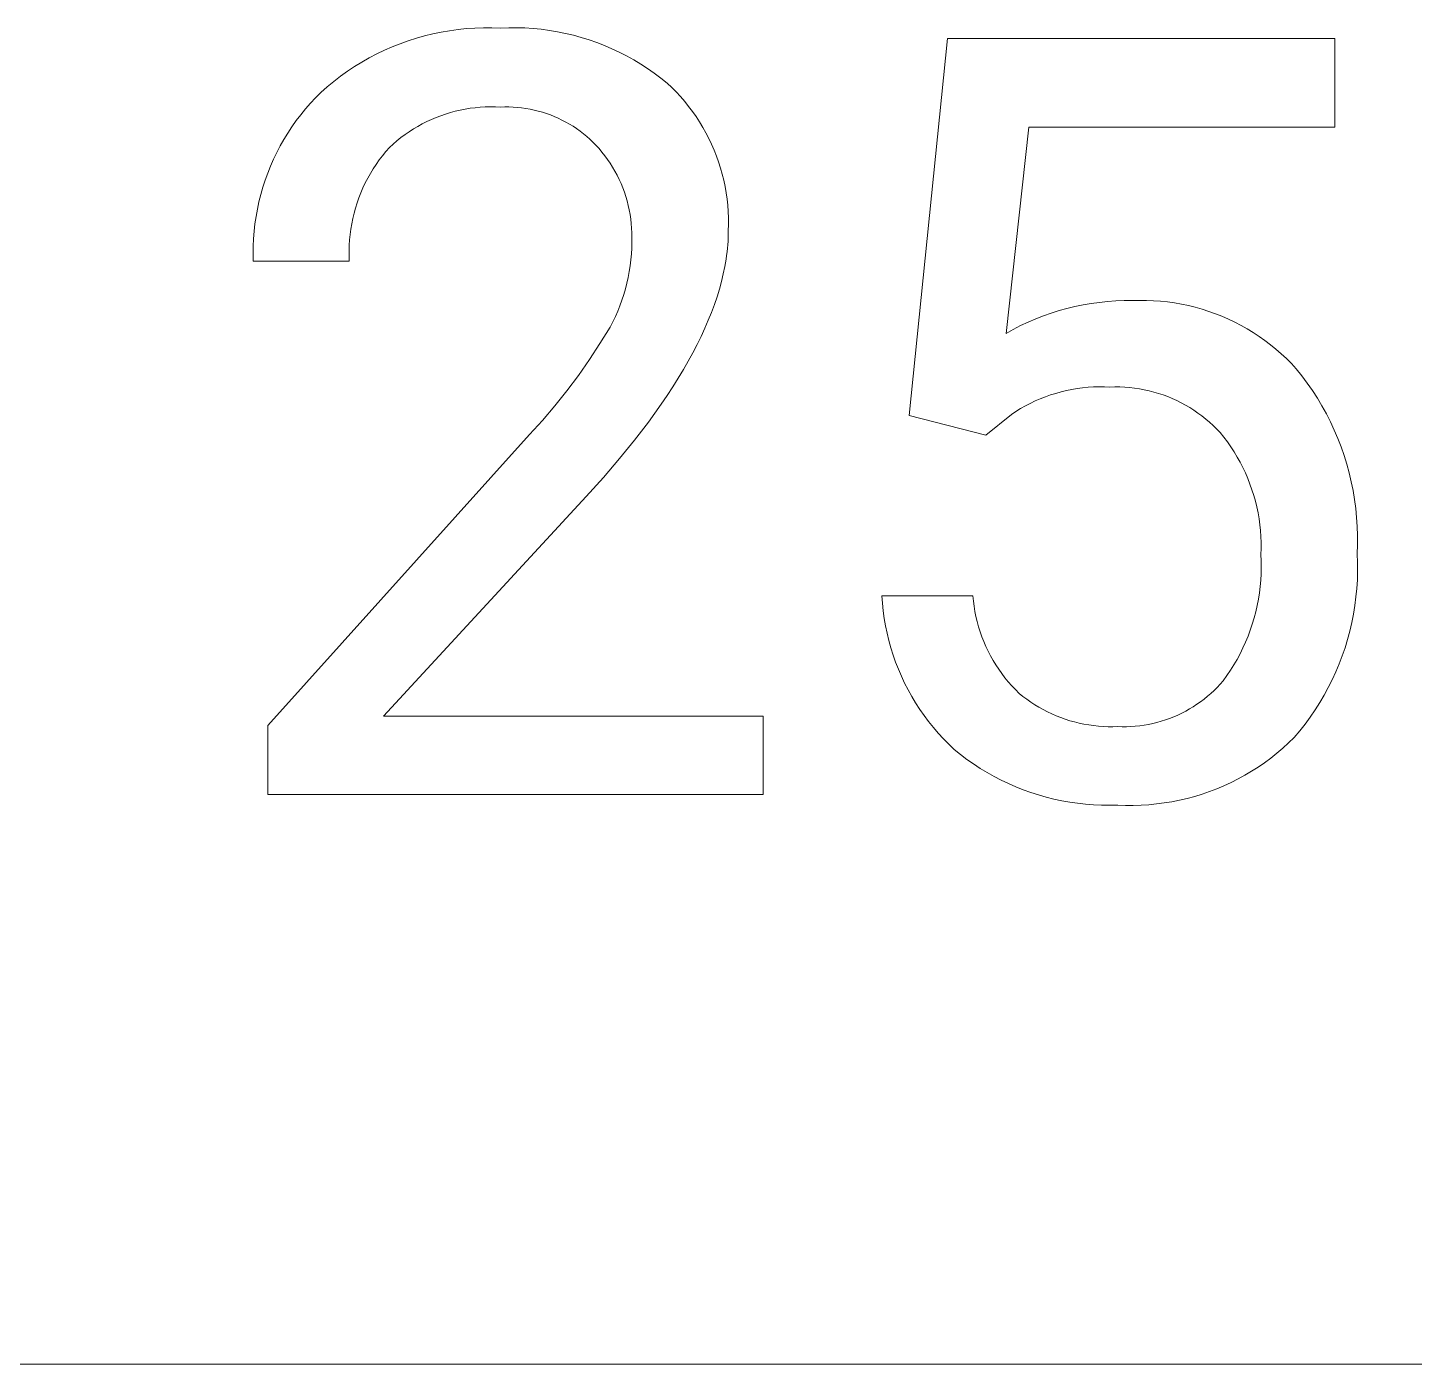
# Model space of a CAD drawing. Header units: millimetres. Extents: x -1246 to 2331, y -493 to 2006.
# Drawn here: x 1797.6 to 1859.8, y -292.9 to -233 of the extents above; entities that cross this region are included whole.
import ezdxf

# ---------------------------------------------------------------- set-up
doc = ezdxf.new("R2010")
doc.units = ezdxf.units.MM
doc.header["$MEASUREMENT"] = 0
doc.layers.add('Domyślny', color=7, linetype='Continuous', true_color=0x000000)

msp = doc.modelspace()

# ---------------------------------------------------------------- linework, layer by layer
at = {"layer": 'Domyślny', "color": 18, "lineweight": 15, "true_color": 0x000000}
for p, q in [((1814.325, -233.732), (1814.684, -233.604)), ((1814.684, -233.604), (1815.048, -233.487)), ((1815.048, -233.487), (1815.415, -233.384)), ((1815.415, -233.384), (1815.786, -233.293)), ((1815.786, -233.293), (1816.159, -233.215)), ((1816.159, -233.215), (1816.535, -233.149)), ((1816.535, -233.149), (1816.914, -233.097)), ((1816.914, -233.097), (1817.293, -233.058)), ((1817.293, -233.058), (1817.674, -233.032)), ((1817.674, -233.032), (1818.056, -233.019)), ((1818.056, -233.019), (1818.437, -233.019)), ((1818.437, -233.019), (1818.819, -233.032)), ((1818.819, -233.032), (1819.185, -233.018)), ((1819.185, -233.018), (1819.55, -233.017)), ((1819.55, -233.017), (1819.916, -233.028)), ((1819.916, -233.028), (1820.281, -233.051)), ((1820.281, -233.051), (1820.646, -233.087)), ((1820.646, -233.087), (1821.008, -233.136)), ((1821.008, -233.136), (1821.369, -233.196)), ((1821.369, -233.196), (1821.728, -233.269)), ((1821.728, -233.269), (1822.084, -233.354)), ((1822.084, -233.354), (1822.437, -233.451)), ((1822.437, -233.451), (1822.786, -233.559)), ((1822.786, -233.559), (1823.132, -233.68)), ((1837.127, -250.39), (1838.854, -233.499)), ((1838.854, -233.499), (1856.21, -233.499)), ((1856.21, -233.499), (1856.21, -237.477)), ((1812.938, -234.368), (1813.276, -234.191)), ((1813.276, -234.191), (1813.62, -234.026)), ((1813.62, -234.026), (1813.97, -233.873)), ((1813.97, -233.873), (1814.325, -233.732)), ((1823.132, -233.68), (1823.473, -233.812)), ((1823.473, -233.812), (1823.809, -233.956)), ((1823.809, -233.956), (1824.141, -234.111)), ((1824.141, -234.111), (1824.467, -234.277)), ((1811.962, -234.966), (1812.28, -234.756)), ((1812.28, -234.756), (1812.605, -234.556)), ((1812.605, -234.556), (1812.938, -234.368)), ((1824.467, -234.277), (1824.787, -234.455)), ((1824.787, -234.455), (1825.101, -234.643)), ((1825.101, -234.643), (1825.408, -234.841)), ((1825.408, -234.841), (1825.709, -235.05)), ((1811.053, -235.662), (1811.348, -235.42)), ((1811.348, -235.42), (1811.651, -235.188)), ((1811.651, -235.188), (1811.962, -234.966)), ((1825.709, -235.05), (1826.002, -235.269)), ((1826.002, -235.269), (1826.288, -235.498)), ((1826.288, -235.498), (1826.494, -235.693)), ((1810.529, -236.152), (1810.766, -235.915)), ((1810.766, -235.915), (1811.053, -235.662)), ((1826.494, -235.693), (1826.694, -235.895)), ((1826.694, -235.895), (1826.887, -236.104)), ((1826.887, -236.104), (1827.072, -236.319)), ((1809.869, -236.912), (1810.08, -236.651)), ((1810.08, -236.651), (1810.301, -236.398)), ((1810.301, -236.398), (1810.529, -236.152)), ((1817.013, -236.707), (1816.792, -236.758)), ((1817.236, -236.663), (1817.013, -236.707)), ((1817.46, -236.626), (1817.236, -236.663)), ((1817.685, -236.598), (1817.46, -236.626)), ((1817.911, -236.577), (1817.685, -236.598)), ((1818.138, -236.563), (1817.911, -236.577)), ((1818.365, -236.558), (1818.138, -236.563)), ((1818.592, -236.56), (1818.365, -236.558)), ((1818.819, -236.57), (1818.592, -236.56)), ((1819.009, -236.564), (1818.819, -236.57)), ((1819.198, -236.565), (1819.009, -236.564)), ((1819.388, -236.572), (1819.198, -236.565)), ((1819.577, -236.586), (1819.388, -236.572)), ((1819.766, -236.606), (1819.577, -236.586)), ((1819.954, -236.632), (1819.766, -236.606)), ((1820.141, -236.665), (1819.954, -236.632)), ((1820.327, -236.704), (1820.141, -236.665)), ((1820.511, -236.75), (1820.327, -236.704)), ((1827.072, -236.319), (1827.25, -236.541)), ((1827.25, -236.541), (1827.421, -236.768)), ((1809.472, -237.453), (1809.666, -237.179)), ((1809.666, -237.179), (1809.869, -236.912)), ((1815.311, -237.326), (1815.112, -237.435)), ((1815.514, -237.223), (1815.311, -237.326)), ((1815.72, -237.128), (1815.514, -237.223)), ((1815.929, -237.039), (1815.72, -237.128)), ((1816.141, -236.958), (1815.929, -237.039)), ((1816.356, -236.884), (1816.141, -236.958)), ((1816.573, -236.817), (1816.356, -236.884)), ((1816.792, -236.758), (1816.573, -236.817)), ((1820.694, -236.802), (1820.511, -236.75)), ((1820.874, -236.86), (1820.694, -236.802)), ((1821.053, -236.924), (1820.874, -236.86)), ((1821.229, -236.994), (1821.053, -236.924)), ((1821.403, -237.071), (1821.229, -236.994)), ((1821.574, -237.153), (1821.403, -237.071)), ((1821.743, -237.241), (1821.574, -237.153)), ((1821.908, -237.334), (1821.743, -237.241)), ((1822.07, -237.433), (1821.908, -237.334)), ((1827.421, -236.768), (1827.584, -237)), ((1827.584, -237), (1827.739, -237.238)), ((1827.739, -237.238), (1827.887, -237.482)), ((1809.112, -238.02), (1809.287, -237.733)), ((1809.287, -237.733), (1809.472, -237.453)), ((1814.357, -237.938), (1814.18, -238.08)), ((1814.539, -237.803), (1814.357, -237.938)), ((1814.726, -237.674), (1814.539, -237.803)), ((1814.917, -237.551), (1814.726, -237.674)), ((1815.112, -237.435), (1814.917, -237.551)), ((1822.228, -237.538), (1822.07, -237.433)), ((1822.383, -237.648), (1822.228, -237.538)), ((1822.534, -237.763), (1822.383, -237.648)), ((1822.68, -237.883), (1822.534, -237.763)), ((1822.823, -238.009), (1822.68, -237.883)), ((1827.887, -237.482), (1828.025, -237.73)), ((1828.025, -237.73), (1828.156, -237.982)), ((1828.156, -237.982), (1828.278, -238.239)), ((1842.499, -237.477), (1841.475, -246.709)), ((1856.21, -237.477), (1842.499, -237.477)), ((1808.792, -238.609), (1808.947, -238.312)), ((1808.947, -238.312), (1809.112, -238.02)), ((1813.681, -238.562), (1813.529, -238.749)), ((1813.84, -238.38), (1813.681, -238.562)), ((1814.007, -238.227), (1813.84, -238.38)), ((1814.18, -238.08), (1814.007, -238.227)), ((1822.961, -238.139), (1822.823, -238.009)), ((1823.095, -238.273), (1822.961, -238.139)), ((1823.233, -238.427), (1823.095, -238.273)), ((1823.366, -238.586), (1823.233, -238.427)), ((1823.494, -238.749), (1823.366, -238.586)), ((1828.278, -238.239), (1828.391, -238.499)), ((1828.391, -238.499), (1828.495, -238.764)), ((1808.387, -239.531), (1808.511, -239.219)), ((1808.511, -239.219), (1808.646, -238.912)), ((1808.646, -238.912), (1808.792, -238.609)), ((1813.244, -239.139), (1813.112, -239.341)), ((1813.383, -238.942), (1813.244, -239.139)), ((1813.529, -238.749), (1813.383, -238.942)), ((1823.615, -238.916), (1823.494, -238.749)), ((1823.731, -239.088), (1823.615, -238.916)), ((1823.841, -239.263), (1823.731, -239.088)), ((1828.495, -238.764), (1828.591, -239.031)), ((1828.591, -239.031), (1828.677, -239.302)), ((1808.169, -240.166), (1808.273, -239.846)), ((1808.273, -239.846), (1808.387, -239.531)), ((1812.869, -239.758), (1812.758, -239.972)), ((1812.987, -239.547), (1812.869, -239.758)), ((1813.112, -239.341), (1812.987, -239.547)), ((1823.945, -239.442), (1823.841, -239.263)), ((1824.042, -239.624), (1823.945, -239.442)), ((1824.134, -239.81), (1824.042, -239.624)), ((1824.219, -239.998), (1824.134, -239.81)), ((1828.677, -239.302), (1828.754, -239.576)), ((1828.754, -239.576), (1828.822, -239.852)), ((1808.076, -240.488), (1808.169, -240.166)), ((1812.559, -240.412), (1812.471, -240.636)), ((1812.655, -240.19), (1812.559, -240.412)), ((1812.758, -239.972), (1812.655, -240.19)), ((1824.297, -240.19), (1824.219, -239.998)), ((1824.369, -240.384), (1824.297, -240.19)), ((1824.434, -240.58), (1824.369, -240.384)), ((1828.822, -239.852), (1828.881, -240.13)), ((1828.881, -240.13), (1828.93, -240.409)), ((1828.93, -240.409), (1828.97, -240.691)), ((1807.924, -241.142), (1807.995, -240.814)), ((1807.995, -240.814), (1808.076, -240.488)), ((1812.391, -240.864), (1812.318, -241.094)), ((1812.471, -240.636), (1812.391, -240.864)), ((1824.492, -240.779), (1824.434, -240.58)), ((1824.543, -240.979), (1824.492, -240.779)), ((1824.588, -241.181), (1824.543, -240.979)), ((1828.97, -240.691), (1829.001, -240.973)), ((1829.001, -240.973), (1829.022, -241.257)), ((1807.815, -241.804), (1807.864, -241.472)), ((1807.864, -241.472), (1807.924, -241.142)), ((1812.198, -241.561), (1812.149, -241.797)), ((1812.254, -241.326), (1812.198, -241.561)), ((1812.318, -241.094), (1812.254, -241.326)), ((1824.626, -241.385), (1824.588, -241.181)), ((1824.656, -241.589), (1824.626, -241.385)), ((1824.68, -241.795), (1824.656, -241.589)), ((1829.022, -241.257), (1829.033, -241.541)), ((1829.033, -241.541), (1829.035, -241.825)), ((1807.752, -242.472), (1807.778, -242.138)), ((1807.778, -242.138), (1807.815, -241.804)), ((1812.077, -242.274), (1812.053, -242.514)), ((1812.109, -242.035), (1812.077, -242.274)), ((1812.149, -241.797), (1812.109, -242.035)), ((1824.696, -242.001), (1824.68, -241.795)), ((1824.706, -242.207), (1824.696, -242.001)), ((1824.708, -242.414), (1824.706, -242.207)), ((1829.026, -242.265), (1829.021, -242.422)), ((1829.028, -242.109), (1829.026, -242.265)), ((1829.035, -241.825), (1829.028, -242.109)), ((1807.733, -243.143), (1807.737, -242.808)), ((1807.737, -242.808), (1807.752, -242.472)), ((1812.038, -242.755), (1812.03, -242.996)), ((1812.053, -242.514), (1812.038, -242.755)), ((1824.685, -243.151), (1824.698, -242.886)), ((1824.698, -242.886), (1824.703, -242.621)), ((1824.703, -242.621), (1824.708, -242.414)), ((1828.989, -242.9), (1828.972, -243.061)), ((1829.003, -242.74), (1828.989, -242.9)), ((1829.014, -242.581), (1829.003, -242.74)), ((1829.021, -242.422), (1829.014, -242.581)), ((1807.741, -243.479), (1807.733, -243.143)), ((1812.041, -243.479), (1807.741, -243.479)), ((1812.03, -242.996), (1812.032, -243.238)), ((1812.032, -243.238), (1812.041, -243.479)), ((1824.631, -243.678), (1824.662, -243.415)), ((1824.662, -243.415), (1824.685, -243.151)), ((1828.928, -243.386), (1828.872, -243.715)), ((1828.951, -243.223), (1828.928, -243.386)), ((1828.972, -243.061), (1828.951, -243.223)), ((1824.542, -244.201), (1824.591, -243.94)), ((1824.591, -243.94), (1824.631, -243.678)), ((1828.804, -244.047), (1828.723, -244.384)), ((1828.872, -243.715), (1828.804, -244.047)), ((1824.345, -244.971), (1824.419, -244.716)), ((1824.419, -244.716), (1824.485, -244.459)), ((1824.485, -244.459), (1824.542, -244.201)), ((1828.63, -244.724), (1828.524, -245.068)), ((1828.723, -244.384), (1828.63, -244.724)), ((1824.171, -245.471), (1824.262, -245.222)), ((1824.262, -245.222), (1824.345, -244.971)), ((1828.406, -245.416), (1828.275, -245.768)), ((1828.524, -245.068), (1828.406, -245.416)), ((1844.564, -245.507), (1844.926, -245.432)), ((1844.926, -245.432), (1845.29, -245.37)), ((1845.29, -245.37), (1845.657, -245.32)), ((1845.657, -245.32), (1846.025, -245.282)), ((1846.025, -245.282), (1846.393, -245.257)), ((1846.393, -245.257), (1846.763, -245.244)), ((1846.763, -245.244), (1847.133, -245.244)), ((1847.133, -245.244), (1847.449, -245.234)), ((1847.449, -245.234), (1847.765, -245.235)), ((1847.765, -245.235), (1848.081, -245.247)), ((1848.081, -245.247), (1848.396, -245.27)), ((1848.396, -245.27), (1848.711, -245.303)), ((1848.711, -245.303), (1849.024, -245.347)), ((1849.024, -245.347), (1849.335, -245.401)), ((1849.335, -245.401), (1849.645, -245.466)), ((1823.85, -246.198), (1823.965, -245.96)), ((1823.965, -245.96), (1824.072, -245.717)), ((1824.072, -245.717), (1824.171, -245.471)), ((1828.275, -245.768), (1828.132, -246.123)), ((1842.462, -246.205), (1842.802, -246.059)), ((1842.802, -246.059), (1843.146, -245.925)), ((1843.146, -245.925), (1843.495, -245.803)), ((1843.495, -245.803), (1843.848, -245.692)), ((1843.848, -245.692), (1844.204, -245.593)), ((1844.204, -245.593), (1844.564, -245.507)), ((1849.645, -245.466), (1849.952, -245.541)), ((1849.952, -245.541), (1850.256, -245.627)), ((1850.256, -245.627), (1850.557, -245.723)), ((1850.557, -245.723), (1850.855, -245.829)), ((1850.855, -245.829), (1851.149, -245.945)), ((1851.149, -245.945), (1851.439, -246.071)), ((1823.276, -247.167), (1823.727, -246.433)), ((1823.727, -246.433), (1823.85, -246.198)), ((1827.977, -246.482), (1827.809, -246.845)), ((1828.132, -246.123), (1827.977, -246.482)), ((1841.475, -246.709), (1841.798, -246.53)), ((1841.798, -246.53), (1842.127, -246.362)), ((1842.127, -246.362), (1842.462, -246.205)), ((1851.439, -246.071), (1851.725, -246.207)), ((1851.725, -246.207), (1852.006, -246.353)), ((1852.006, -246.353), (1852.281, -246.508)), ((1852.281, -246.508), (1852.551, -246.672)), ((1852.551, -246.672), (1852.816, -246.845)), ((1822.803, -247.886), (1823.276, -247.167)), ((1827.629, -247.212), (1827.436, -247.583)), ((1827.809, -246.845), (1827.629, -247.212)), ((1852.816, -246.845), (1853.074, -247.027)), ((1853.074, -247.027), (1853.327, -247.218)), ((1853.327, -247.218), (1853.572, -247.417)), ((1822.308, -248.591), (1822.803, -247.886)), ((1827.436, -247.583), (1827.23, -247.957)), ((1853.572, -247.417), (1853.811, -247.625)), ((1853.811, -247.625), (1854.042, -247.84)), ((1854.042, -247.84), (1854.266, -248.063)), ((1827.013, -248.335), (1826.783, -248.717)), ((1827.23, -247.957), (1827.013, -248.335)), ((1854.266, -248.063), (1854.483, -248.294)), ((1854.483, -248.294), (1854.735, -248.612)), ((1821.791, -249.279), (1822.308, -248.591)), ((1826.54, -249.102), (1826.285, -249.492)), ((1826.783, -248.717), (1826.54, -249.102)), ((1844.905, -249.151), (1844.662, -249.183)), ((1845.15, -249.127), (1844.905, -249.151)), ((1845.395, -249.111), (1845.15, -249.127)), ((1845.641, -249.104), (1845.395, -249.111)), ((1845.887, -249.106), (1845.641, -249.104)), ((1846.132, -249.116), (1845.887, -249.106)), ((1846.352, -249.11), (1846.132, -249.116)), ((1846.573, -249.111), (1846.352, -249.11)), ((1846.793, -249.121), (1846.573, -249.111)), ((1847.013, -249.138), (1846.793, -249.121)), ((1847.231, -249.163), (1847.013, -249.138)), ((1847.449, -249.195), (1847.231, -249.163)), ((1854.735, -248.612), (1854.976, -248.938)), ((1854.976, -248.938), (1855.207, -249.272)), ((1821.254, -249.952), (1821.791, -249.279)), ((1826.285, -249.492), (1826.017, -249.885)), ((1842.782, -249.74), (1842.56, -249.846)), ((1843.008, -249.643), (1842.782, -249.74)), ((1843.237, -249.553), (1843.008, -249.643)), ((1843.468, -249.471), (1843.237, -249.553)), ((1843.703, -249.397), (1843.468, -249.471)), ((1843.939, -249.331), (1843.703, -249.397)), ((1844.178, -249.274), (1843.939, -249.331)), ((1844.419, -249.224), (1844.178, -249.274)), ((1844.662, -249.183), (1844.419, -249.224)), ((1847.666, -249.235), (1847.449, -249.195)), ((1847.881, -249.282), (1847.666, -249.235)), ((1848.095, -249.337), (1847.881, -249.282)), ((1848.306, -249.4), (1848.095, -249.337)), ((1848.515, -249.469), (1848.306, -249.4)), ((1848.721, -249.546), (1848.515, -249.469)), ((1848.925, -249.631), (1848.721, -249.546)), ((1849.126, -249.722), (1848.925, -249.631)), ((1849.323, -249.82), (1849.126, -249.722)), ((1855.207, -249.272), (1855.426, -249.614)), ((1855.426, -249.614), (1855.633, -249.963)), ((1820.695, -250.608), (1821.254, -249.952)), ((1826.017, -249.885), (1825.444, -250.682)), ((1840.569, -251.272), (1837.127, -250.39)), ((1841.713, -250.343), (1840.569, -251.272)), ((1841.918, -250.207), (1841.713, -250.343)), ((1842.128, -250.08), (1841.918, -250.207)), ((1842.342, -249.959), (1842.128, -250.08)), ((1842.56, -249.846), (1842.342, -249.959)), ((1849.517, -249.925), (1849.323, -249.82)), ((1849.707, -250.036), (1849.517, -249.925)), ((1849.893, -250.155), (1849.707, -250.036)), ((1850.074, -250.279), (1849.893, -250.155)), ((1850.252, -250.41), (1850.074, -250.279)), ((1850.424, -250.547), (1850.252, -250.41)), ((1855.633, -249.963), (1855.829, -250.318)), ((1855.829, -250.318), (1856.012, -250.68)), ((1820.117, -251.246), (1820.695, -250.608)), ((1825.444, -250.682), (1824.822, -251.495)), ((1850.592, -250.69), (1850.424, -250.547)), ((1850.755, -250.839), (1850.592, -250.69)), ((1850.912, -250.993), (1850.755, -250.839)), ((1851.064, -251.153), (1850.912, -250.993)), ((1856.012, -250.68), (1856.184, -251.048)), ((1808.396, -264.277), (1820.117, -251.246)), ((1824.822, -251.495), (1824.149, -252.322)), ((1851.232, -251.361), (1851.064, -251.153)), ((1851.394, -251.576), (1851.232, -251.361)), ((1851.548, -251.795), (1851.394, -251.576)), ((1856.184, -251.048), (1856.342, -251.422)), ((1856.342, -251.422), (1856.488, -251.801)), ((1851.694, -252.02), (1851.548, -251.795)), ((1851.833, -252.25), (1851.694, -252.02)), ((1851.964, -252.484), (1851.833, -252.25)), ((1856.488, -251.801), (1856.622, -252.184)), ((1856.622, -252.184), (1856.742, -252.572)), ((1824.149, -252.322), (1823.427, -253.164)), ((1852.087, -252.722), (1851.964, -252.484)), ((1852.202, -252.965), (1852.087, -252.722)), ((1856.742, -252.572), (1856.849, -252.963)), ((1823.427, -253.164), (1822.655, -254.021)), ((1852.308, -253.211), (1852.202, -252.965)), ((1852.406, -253.461), (1852.308, -253.211)), ((1852.496, -253.714), (1852.406, -253.461)), ((1856.849, -252.963), (1856.943, -253.358)), ((1856.943, -253.358), (1857.024, -253.756)), ((1822.655, -254.021), (1813.578, -263.86)), ((1852.577, -253.969), (1852.496, -253.714)), ((1852.649, -254.228), (1852.577, -253.969)), ((1857.024, -253.756), (1857.091, -254.156)), ((1852.713, -254.488), (1852.649, -254.228)), ((1852.767, -254.751), (1852.713, -254.488)), ((1852.813, -255.015), (1852.767, -254.751)), ((1857.091, -254.156), (1857.145, -254.558)), ((1857.145, -254.558), (1857.186, -254.962)), ((1852.85, -255.281), (1852.813, -255.015)), ((1852.878, -255.548), (1852.85, -255.281)), ((1857.186, -254.962), (1857.212, -255.367)), ((1857.212, -255.367), (1857.225, -255.773)), ((1852.896, -255.816), (1852.878, -255.548)), ((1852.906, -256.084), (1852.896, -255.816)), ((1857.225, -255.773), (1857.225, -256.179)), ((1852.898, -256.62), (1852.907, -256.352)), ((1852.91, -256.907), (1852.898, -256.62)), ((1852.907, -256.352), (1852.906, -256.084)), ((1857.225, -256.179), (1857.21, -256.585)), ((1857.21, -256.585), (1857.226, -256.972)), ((1852.906, -257.481), (1852.913, -257.194)), ((1852.913, -257.194), (1852.91, -256.907)), ((1857.226, -256.972), (1857.228, -257.36)), ((1852.864, -258.053), (1852.89, -257.768)), ((1852.89, -257.768), (1852.906, -257.481)), ((1857.217, -257.748), (1857.193, -258.135)), ((1857.228, -257.36), (1857.217, -257.748)), ((1835.935, -258.805), (1835.912, -258.467)), ((1835.912, -258.467), (1839.985, -258.467)), ((1839.985, -258.467), (1840.009, -258.701)), ((1852.783, -258.622), (1852.828, -258.338)), ((1852.828, -258.338), (1852.864, -258.053)), ((1857.193, -258.135), (1857.156, -258.521)), ((1835.969, -259.143), (1835.935, -258.805)), ((1840.009, -258.701), (1840.04, -258.934)), ((1840.04, -258.934), (1840.079, -259.167)), ((1852.665, -259.183), (1852.729, -258.903)), ((1852.729, -258.903), (1852.783, -258.622)), ((1857.106, -258.906), (1857.043, -259.289)), ((1857.156, -258.521), (1857.106, -258.906)), ((1836.015, -259.479), (1835.969, -259.143)), ((1836.072, -259.813), (1836.015, -259.479)), ((1840.079, -259.167), (1840.126, -259.397)), ((1840.126, -259.397), (1840.181, -259.626)), ((1840.181, -259.626), (1840.244, -259.853)), ((1852.51, -259.736), (1852.592, -259.461)), ((1852.592, -259.461), (1852.665, -259.183)), ((1856.968, -259.669), (1856.88, -260.047)), ((1857.043, -259.289), (1856.968, -259.669)), ((1836.141, -260.146), (1836.072, -259.813)), ((1836.221, -260.475), (1836.141, -260.146)), ((1840.244, -259.853), (1840.315, -260.078)), ((1840.315, -260.078), (1840.393, -260.3)), ((1840.393, -260.3), (1840.479, -260.519)), ((1852.209, -260.542), (1852.318, -260.277)), ((1852.318, -260.277), (1852.419, -260.008)), ((1852.419, -260.008), (1852.51, -259.736)), ((1856.88, -260.047), (1856.779, -260.421)), ((1836.311, -260.802), (1836.221, -260.475)), ((1836.413, -261.126), (1836.311, -260.802)), ((1840.479, -260.519), (1840.573, -260.735)), ((1840.573, -260.735), (1840.674, -260.948)), ((1840.674, -260.948), (1840.782, -261.157)), ((1851.964, -261.062), (1852.091, -260.804)), ((1852.091, -260.804), (1852.209, -260.542)), ((1856.665, -260.792), (1856.539, -261.159)), ((1856.779, -260.421), (1856.665, -260.792)), ((1836.526, -261.446), (1836.413, -261.126)), ((1836.649, -261.762), (1836.526, -261.446)), ((1840.782, -261.157), (1840.897, -261.362)), ((1840.897, -261.362), (1841.019, -261.564)), ((1841.019, -261.564), (1841.148, -261.761)), ((1851.534, -261.807), (1851.686, -261.563)), ((1851.686, -261.563), (1851.829, -261.315)), ((1851.829, -261.315), (1851.964, -261.062)), ((1856.401, -261.522), (1856.251, -261.879)), ((1856.539, -261.159), (1856.401, -261.522)), ((1836.783, -262.074), (1836.649, -261.762)), ((1836.928, -262.381), (1836.783, -262.074)), ((1841.148, -261.761), (1841.284, -261.953)), ((1841.284, -261.953), (1841.427, -262.14)), ((1841.427, -262.14), (1841.575, -262.323)), ((1851.207, -262.278), (1851.374, -262.045)), ((1851.374, -262.045), (1851.534, -261.807)), ((1856.251, -261.879), (1856.089, -262.232)), ((1837.082, -262.683), (1836.928, -262.381)), ((1837.247, -262.979), (1837.082, -262.683)), ((1841.575, -262.323), (1841.73, -262.5)), ((1841.73, -262.5), (1841.891, -262.672)), ((1841.891, -262.672), (1842.058, -262.838)), ((1842.058, -262.838), (1842.227, -262.975)), ((1850.654, -262.843), (1850.799, -262.709)), ((1850.799, -262.709), (1850.94, -262.57)), ((1850.94, -262.57), (1851.076, -262.426)), ((1851.076, -262.426), (1851.207, -262.278)), ((1855.915, -262.578), (1855.73, -262.919)), ((1856.089, -262.232), (1855.915, -262.578)), ((1837.422, -263.27), (1837.247, -262.979)), ((1837.607, -263.555), (1837.422, -263.27)), ((1842.227, -262.975), (1842.4, -263.105)), ((1842.4, -263.105), (1842.578, -263.229)), ((1842.578, -263.229), (1842.76, -263.348)), ((1842.76, -263.348), (1842.945, -263.46)), ((1842.945, -263.46), (1843.135, -263.566)), ((1849.696, -263.538), (1849.865, -263.436)), ((1849.865, -263.436), (1850.031, -263.328)), ((1850.031, -263.328), (1850.193, -263.215)), ((1850.193, -263.215), (1850.351, -263.096)), ((1850.351, -263.096), (1850.504, -262.972)), ((1850.504, -262.972), (1850.654, -262.843)), ((1855.533, -263.254), (1855.325, -263.581)), ((1855.73, -262.919), (1855.533, -263.254)), ((1813.578, -263.86), (1830.588, -263.86)), ((1830.588, -263.86), (1830.588, -267.374)), ((1837.801, -263.833), (1837.607, -263.555)), ((1838.004, -264.105), (1837.801, -263.833)), ((1843.135, -263.566), (1843.327, -263.665)), ((1843.327, -263.665), (1843.523, -263.758)), ((1843.523, -263.758), (1843.722, -263.845)), ((1843.722, -263.845), (1843.924, -263.924)), ((1843.924, -263.924), (1844.128, -263.997)), ((1844.128, -263.997), (1844.335, -264.063)), ((1844.335, -264.063), (1844.544, -264.121)), ((1848.43, -264.087), (1848.618, -264.027)), ((1848.618, -264.027), (1848.804, -263.961)), ((1848.804, -263.961), (1848.988, -263.888)), ((1848.988, -263.888), (1849.169, -263.81)), ((1849.169, -263.81), (1849.348, -263.725)), ((1849.348, -263.725), (1849.524, -263.634)), ((1849.524, -263.634), (1849.696, -263.538)), ((1855.106, -263.901), (1854.877, -264.214)), ((1855.325, -263.581), (1855.106, -263.901)), ((1808.396, -267.374), (1808.396, -264.277)), ((1838.216, -264.37), (1838.004, -264.105)), ((1838.438, -264.627), (1838.216, -264.37)), ((1838.667, -264.877), (1838.438, -264.627)), ((1844.544, -264.121), (1844.754, -264.173)), ((1844.754, -264.173), (1844.967, -264.218)), ((1844.967, -264.218), (1845.18, -264.255)), ((1845.18, -264.255), (1845.395, -264.285)), ((1845.395, -264.285), (1845.611, -264.308)), ((1845.611, -264.308), (1845.827, -264.324)), ((1845.827, -264.324), (1846.044, -264.332)), ((1846.044, -264.332), (1846.261, -264.334)), ((1846.261, -264.334), (1846.478, -264.327)), ((1846.478, -264.327), (1846.675, -264.333)), ((1846.675, -264.333), (1846.873, -264.332)), ((1846.873, -264.332), (1847.07, -264.324)), ((1847.07, -264.324), (1847.267, -264.31)), ((1847.267, -264.31), (1847.464, -264.289)), ((1847.464, -264.289), (1847.659, -264.262)), ((1847.659, -264.262), (1847.854, -264.228)), ((1847.854, -264.228), (1848.048, -264.187)), ((1848.048, -264.187), (1848.239, -264.14)), ((1848.239, -264.14), (1848.43, -264.087)), ((1854.637, -264.519), (1854.387, -264.816)), ((1854.877, -264.214), (1854.637, -264.519)), ((1838.906, -265.118), (1838.667, -264.877)), ((1839.152, -265.352), (1838.906, -265.118)), ((1853.879, -265.294), (1853.613, -265.52)), ((1854.137, -265.059), (1853.879, -265.294)), ((1854.387, -264.816), (1854.137, -265.059)), ((1839.431, -265.578), (1839.152, -265.352)), ((1839.719, -265.795), (1839.431, -265.578)), ((1840.013, -266.002), (1839.719, -265.795)), ((1853.058, -265.944), (1852.771, -266.142)), ((1853.339, -265.737), (1853.058, -265.944)), ((1853.613, -265.52), (1853.339, -265.737)), ((1840.314, -266.198), (1840.013, -266.002)), ((1840.622, -266.385), (1840.314, -266.198)), ((1840.935, -266.561), (1840.622, -266.385)), ((1841.255, -266.727), (1840.935, -266.561)), ((1852.176, -266.507), (1851.87, -266.675)), ((1852.476, -266.33), (1852.176, -266.507)), ((1852.771, -266.142), (1852.476, -266.33)), ((1841.58, -266.882), (1841.255, -266.727)), ((1841.909, -267.026), (1841.58, -266.882)), ((1842.244, -267.159), (1841.909, -267.026)), ((1842.582, -267.28), (1842.244, -267.159)), ((1850.92, -267.114), (1850.594, -267.239)), ((1851.241, -266.979), (1850.92, -267.114)), ((1851.558, -266.832), (1851.241, -266.979)), ((1851.87, -266.675), (1851.558, -266.832)), ((1830.588, -267.374), (1808.396, -267.374)), ((1842.925, -267.39), (1842.582, -267.28)), ((1843.271, -267.489), (1842.925, -267.39)), ((1843.62, -267.575), (1843.271, -267.489)), ((1843.972, -267.65), (1843.62, -267.575)), ((1844.326, -267.714), (1843.972, -267.65)), ((1844.682, -267.765), (1844.326, -267.714)), ((1845.04, -267.804), (1844.682, -267.765)), ((1845.399, -267.832), (1845.04, -267.804)), ((1848.22, -267.795), (1847.873, -267.828)), ((1848.566, -267.75), (1848.22, -267.795)), ((1848.911, -267.694), (1848.566, -267.75)), ((1849.253, -267.625), (1848.911, -267.694)), ((1849.593, -267.546), (1849.253, -267.625)), ((1849.93, -267.455), (1849.593, -267.546)), ((1850.264, -267.353), (1849.93, -267.455)), ((1850.594, -267.239), (1850.264, -267.353)), ((1845.758, -267.847), (1845.399, -267.832)), ((1846.118, -267.85), (1845.758, -267.847)), ((1846.478, -267.841), (1846.118, -267.85)), ((1846.826, -267.856), (1846.478, -267.841)), ((1847.175, -267.858), (1846.826, -267.856)), ((1847.524, -267.849), (1847.175, -267.858)), ((1847.873, -267.828), (1847.524, -267.849)), ((979.012, -292.897), (2330.869, -292.897))]:
    msp.add_line(p, q, dxfattribs=at)

doc.saveas('drawing.dxf')
